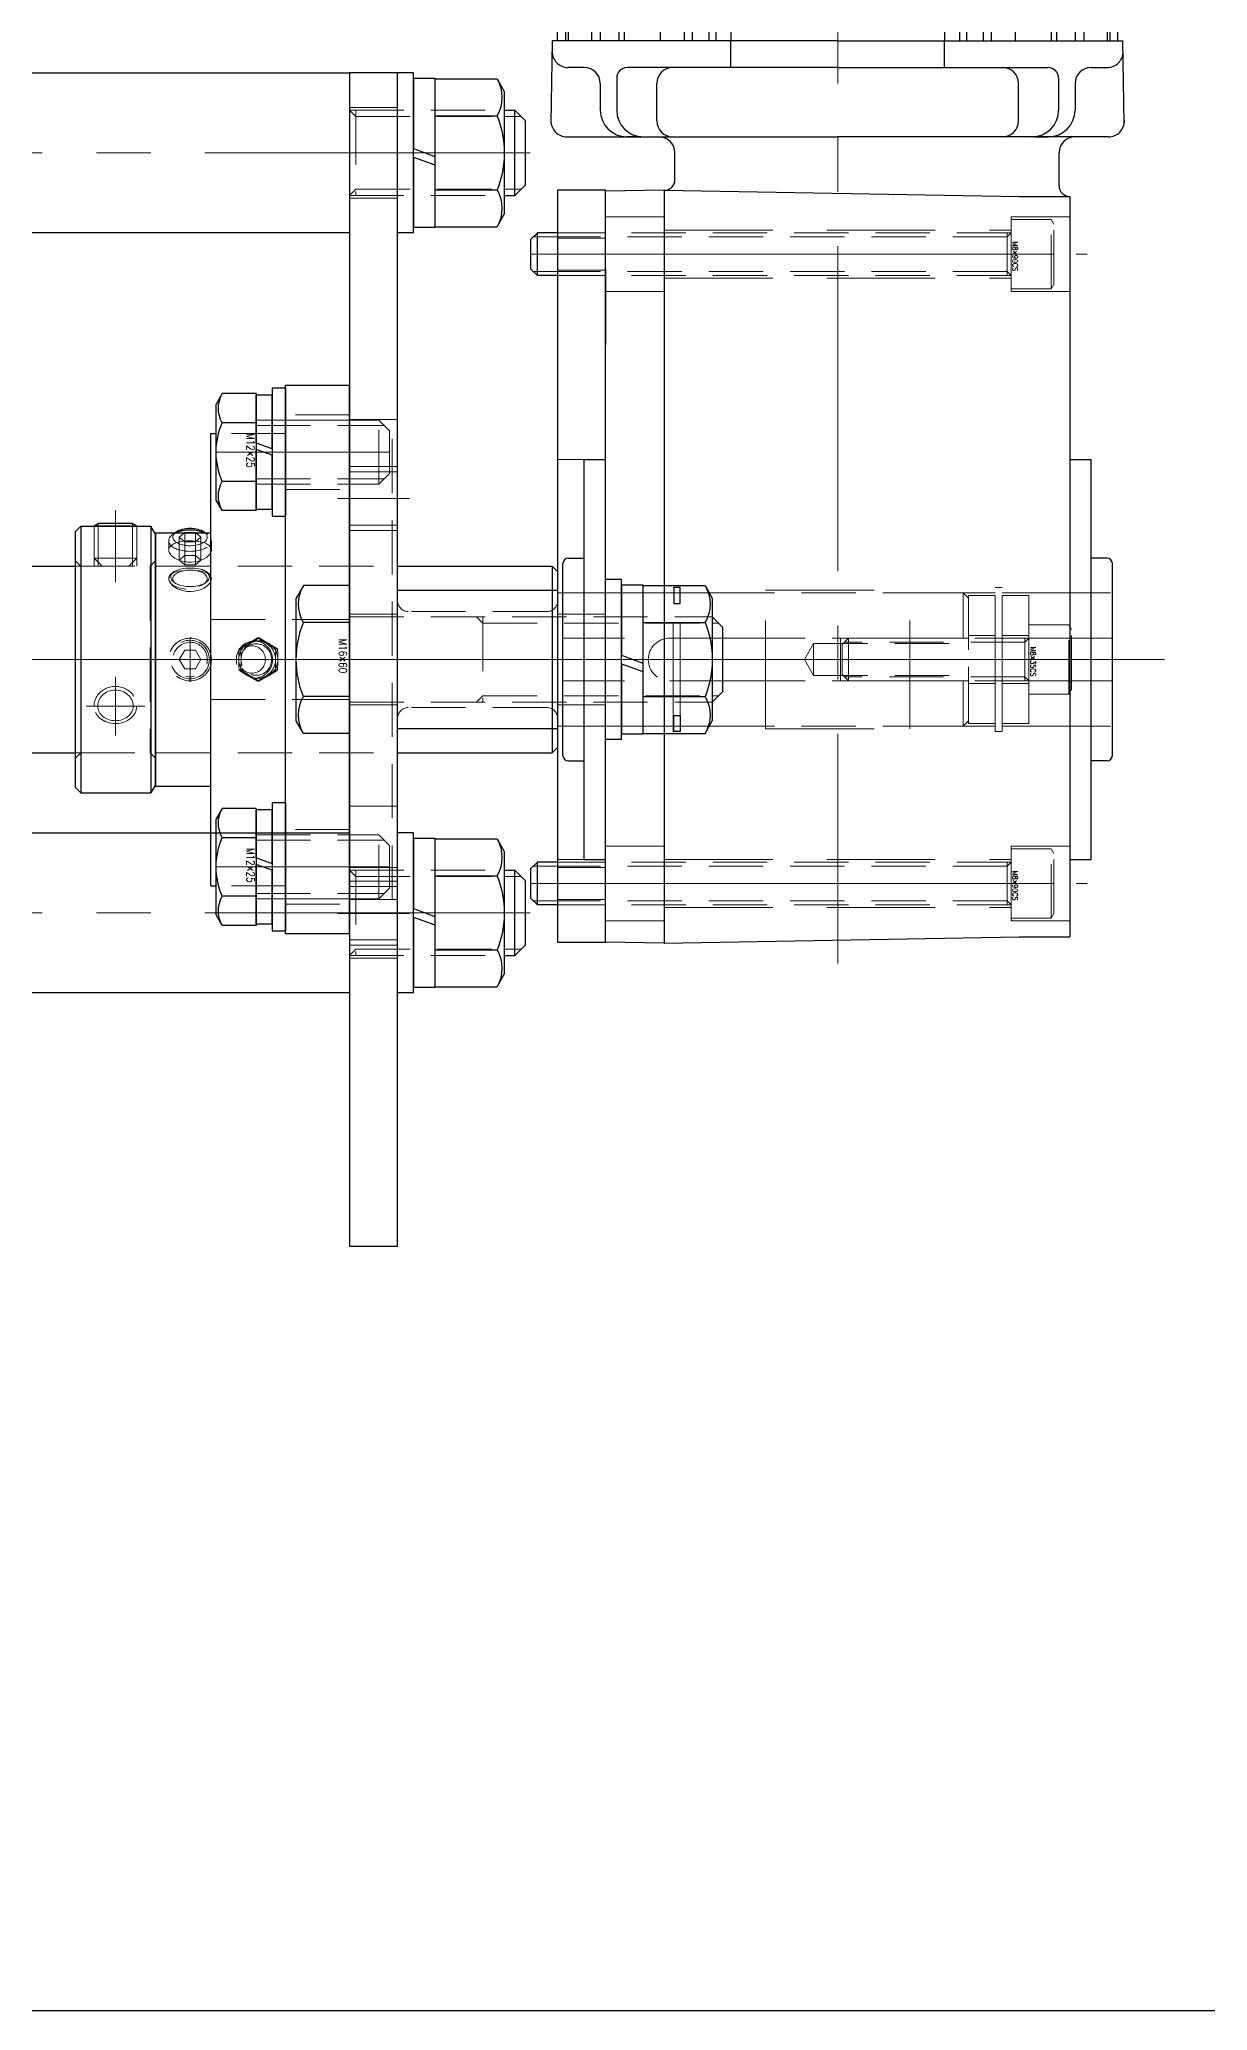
# Model space of a CAD drawing. Header units: millimetres. Extents: x 0 to 49006, y -7876 to 6995.
# Drawn here: x 13804.6 to 14023.6, y 4884.8 to 5254.4 of the extents above; entities that cross this region are included whole.
import ezdxf

# ---------------------------------------------------------------- set-up
doc = ezdxf.new("R2010")
doc.units = ezdxf.units.MM
doc.header["$LTSCALE"] = 3.2
for name, pattern in [('CENTER2', [28.575, 19.05, -3.175, 3.175, -3.175]), ('HIDDEN', [9.525, 6.35, -3.175]), ('HIDDEN2', [4.7625, 3.175, -1.5875])]:
    doc.linetypes.add(name, pattern=pattern)
for name, color, linetype, lineweight in [('01_外形線', 7, 'Continuous', 25), ('02_細線', 5, 'Continuous', 13), ('03_かくれ線', 6, 'HIDDEN2', 13), ('04_HIDDEN', 2, 'HIDDEN', 13), ('04_中心線', 1, 'CENTER2', 9), ('05_CENTER', 4, 'CENTER2', 13)]:
    doc.layers.add(name, color=color, linetype=linetype, lineweight=lineweight)
doc.layers.add('10_DRAFT', color=8, linetype='Continuous', lineweight=0, plot=False)
doc.styles.add('寸法用', font='simplex.shx', dxfattribs={"width": 0.8, "bigfont": '@extfont2.shx'})

# ---------------------------------------------------------------- blocks, each defined once
blk = doc.blocks.new('RTWS25b_1_1')
at = {"color": 0}
for points in [[(0, 13.5), (-1.2, 13.5), (-1.2, 10.5), (0, 10.5)], [(0, -13.5), (-1.2, -13.5), (-1.2, -10.5), (0, -10.5)]]:
    blk.add_lwpolyline(points, close=True, dxfattribs=at)
at = {"layer": '10_DRAFT'}
blk.add_line((0, 0), (-1.2, 0), dxfattribs=at)
blk = doc.blocks.new('GM-SHYF-RH 0.2kW、1／30、200V、60Hzb_1_1')
at = {"color": 0}
for p, q in [((-200, 105.5), (-229.5, 105.5)), ((-200, 105.5), (-200, 51.5)), ((-116, 104), (-200, 104)), ((-100.49, 105.22), (-116, 104.95)), ((-116, 51.5), (-116, 105)), ((-241.32, 101.77), (-248.89, 96.47)), ((-213, 101.82), (-211, 100.64)), ((-211, 100.64), (-213, 98.99)), ((-209, 101.82), (-211, 100.64)), ((-211, 100.64), (-209, 98.99)), ((-200, 102.5), (-116, 102.5)), ((-200, 102), (-116, 102)), ((-111, 99), (-111, 102.03)), ((-98, 102.26), (-98, 85)), ((-98, 102.26), (-98, 51.5)), ((-19, 102), (-19, 99)), ((18, 103), (-18, 103)), ((19, 102), (19, 99)), ((-200, 97.63), (-116, 97.63)), ((37.5, 99), (-37.5, 99)), ((-37.5, 95), (-37.5, 99)), ((37.5, 95), (37.5, 99)), ((-250, 94.34), (-250, 51.5)), ((-200, 96), (-116, 96)), ((-200, 92.54), (-116, 92.54)), ((-109, 92.93), (-103, 92.93)), ((-108, 96), (-103, 96)), ((-88.83, 93), (-95, 93)), ((-86.83, 95), (0, 95)), ((-86.83, 85.5), (-86.83, 95)), ((0, 95), (52.02, 95)), ((52.02, 85.5), (52.02, 95)), ((-200.16, 91.54), (-116, 91.54)), ((-111, 51.5), (-111, 90.93)), ((-98, 88.39), (-98, 91)), ((-101, 85.39), (-108, 85.39)), ((-87.99, 19), (-86.83, 85.5)), ((53.18, 19), (52.02, 85.5)), ((-200, 84.8), (-116, 84.8)), ((-200, 80.26), (-116, 80.26)), ((-200, 78.78), (-116, 78.78)), ((-200, 75.68), (-116, 75.68)), ((-200, 74.34), (-116, 74.34)), ((-200, 71.5), (-116, 71.5)), ((-111, 71.5), (-116, 71.5)), ((-250, 8.66), (-250, 51.5)), ((-200, -2.5), (-200, 51.5)), ((-116, 51.5), (-116, -2)), ((-111, 51.5), (-111, 12.07)), ((-98, 0.74), (-98, 51.5)), ((-200, 31.5), (-116, 31.5)), ((-111, 31.5), (-116, 31.5)), ((-200, 28.66), (-116, 28.66)), ((-200, 27.32), (-116, 27.32)), ((-200, 24.22), (-116, 24.22)), ((-200, 22.74), (-116, 22.74)), ((-89.99, 21), (-95, 21)), ((-87.99, 19), (53.19, 19)), ((-87.98, 19), (-87.79, 8)), ((53.19, 19), (53, 8)), ((-200, 18.2), (-116, 18.2)), ((-101, 17.61), (-108, 17.61)), ((-200.16, 11.46), (-116, 11.46)), ((-98, 14.61), (-98, 12)), ((-200, 10.46), (-116, 10.46)), ((-109, 10.07), (-103, 10.07)), ((53, 8), (-87.79, 8)), ((-73.12, 8), (-59.09, 8)), ((-37.5, 4), (-37.5, 8)), ((37.5, 4), (37.5, 8)), ((-241.32, 1.23), (-248.89, 6.53)), ((-211, 2.36), (-213, 4.01)), ((-211, 2.36), (-209, 4.01)), ((-200, 7), (-116, 7)), ((-200, 5.37), (-116, 5.37)), ((-111, 4), (-111, 0.97)), ((-108, 7), (-103, 7)), ((-98, 0.74), (-98, 7)), ((37.5, 4), (-37.5, 4)), ((-19, 1), (-19, 4)), ((19, 1), (19, 4)), ((-213, 1.18), (-211, 2.36)), ((-209, 1.18), (-211, 2.36)), ((-200, 1), (-116, 1)), ((-200, 0.5), (-116, 0.5)), ((18, 0), (-18, 0)), ((-200, -2.5), (-229.5, -2.5)), ((-116, -1), (-200, -1)), ((-100.49, -2.22), (-116, -1.95))]:
    blk.add_line(p, q, dxfattribs=at)
for points in [[(-206.3, 98.83), (-206.39, 99.53), (-206.66, 100.21), (-207.09, 100.83), (-207.68, 101.38), (-208.39, 101.82), (-209.2, 102.16), (-210.08, 102.36), (-211, 102.43), (-211.92, 102.36), (-212.8, 102.16), (-213.61, 101.82), (-214.32, 101.38), (-214.91, 100.83), (-215.34, 100.21), (-215.61, 99.53), (-215.7, 98.83), (-215.61, 98.12), (-215.34, 97.45), (-214.91, 96.83), (-214.32, 96.28), (-213.61, 95.83), (-212.8, 95.5), (-211.92, 95.29), (-211, 95.22), (-210.08, 95.29), (-209.2, 95.5), (-208.39, 95.83), (-207.68, 96.28), (-207.09, 96.83), (-206.66, 97.45), (-206.39, 98.12)], [(-206.3, 4.17), (-206.39, 4.88), (-206.66, 5.55), (-207.09, 6.17), (-207.68, 6.72), (-208.39, 7.17), (-209.2, 7.5), (-210.08, 7.71), (-211, 7.78), (-211.92, 7.71), (-212.8, 7.5), (-213.61, 7.17), (-214.32, 6.72), (-214.91, 6.17), (-215.34, 5.55), (-215.61, 4.88), (-215.7, 4.17), (-215.61, 3.47), (-215.34, 2.79), (-214.91, 2.17), (-214.32, 1.62), (-213.61, 1.18), (-212.8, 0.84), (-211.92, 0.64), (-211, 0.57), (-210.08, 0.64), (-209.2, 0.84), (-208.39, 1.18), (-207.68, 1.62), (-207.09, 2.17), (-206.66, 2.79), (-206.39, 3.47)]]:
    blk.add_lwpolyline(points, close=True, dxfattribs=at)
for centre, radius, start, end in [((-229.5, 84.9), 20.6, 90, 125), ((-114, 102.03), 3, 0, 91), ((-101, 102.26), 3, 0, 91), ((-101, 102.26), 3, 0, 91), ((-18, 102), 1, 90, 180), ((18, 102), 1, 0, 90), ((-247.4, 94.34), 2.6, 125, 180), ((-108, 99), 3, 180, 270), ((-109, 90.93), 2, 90, 180), ((-103, 91), 5, 0, 90), ((-103, 87.93), 5, 0, 90), ((-95, 96), 3, 180, 270), ((-88.83, 95), 2, 270, 0), ((-108, 82.39), 3, 90, 180), ((-101, 82.39), 3, 0, 90), ((-108, 20.61), 3, 180, 270), ((-101, 20.61), 3, 270, 0), ((-95, 18), 3, 90, 180), ((-89.99, 19), 2, 0, 90), ((-103, 15.07), 5, 270, 0), ((-109, 12.07), 2, 180, 270), ((-103, 12), 5, 270, 0), ((-247.4, 8.66), 2.6, 180, 235), ((-108, 4), 3, 90, 180), ((-229.5, 18.1), 20.6, 235, 270), ((-114, 0.97), 3, 269, 0), ((-101, 0.74), 3, 269, 0), ((-101, 0.74), 3, 269, 0), ((-18, 1), 1, 180, 270), ((18, 1), 1, 270, 0)]:
    blk.add_arc(centre, radius, start, end, dxfattribs=at)
at = {"layer": '04_HIDDEN', "color": 0}
for p, q in [((-12.5, 82.35), (-12.5, 103)), ((-4, 103), (-4, 0)), ((4, 103), (4, 0)), ((12.5, 82.35), (12.5, 103)), ((-83, 95), (-83, 84)), ((-69, 95), (-69, 84)), ((35, 95), (35, 84)), ((49, 95), (49, 84)), ((-69, 84), (-83, 84)), ((-80.5, 19), (-80.5, 84)), ((-71.5, 19), (-71.5, 84)), ((-13.5, 81), (-13.5, 82.35)), ((13.5, 82.35), (-13.5, 82.35)), ((13.5, 81), (13.5, 82.35)), ((49, 84), (35, 84)), ((37.5, 19), (37.5, 84)), ((46.5, 19), (46.5, 84)), ((13.5, 81), (-13.5, 81)), ((-12.5, 65), (-12.5, 81)), ((12.5, 65), (12.5, 81)), ((13, 65), (-13, 65)), ((-13, 38), (-13, 65)), ((13, 38), (13, 65)), ((13, 38), (-13, 38)), ((-12.5, 22), (-12.5, 38)), ((12.5, 22), (12.5, 38)), ((-83, 8), (-83, 19)), ((-69, 19), (-83, 19)), ((-69, 8), (-69, 19)), ((-13.5, 20.65), (-13.5, 22)), ((13.5, 22), (-13.5, 22)), ((13.5, 20.65), (-13.5, 20.65)), ((-12.5, 0), (-12.5, 20.65)), ((12.5, 0), (12.5, 20.65)), ((13.5, 20.65), (13.5, 22)), ((35, 8), (35, 19)), ((49, 19), (35, 19)), ((49, 8), (49, 19))]:
    blk.add_line(p, q, dxfattribs=at)
at = {"layer": '05_CENTER', "color": 0}
for p, q in [((0, 0), (0, 103)), ((-76, 4.75), (-76, 98.25)), ((42, 4.75), (42, 98.25)), ((-260.39, 51.5), (56.97, 51.5))]:
    blk.add_line(p, q, dxfattribs=at)
blk = doc.blocks.new('A$C67D316AB_1_1')
at = {"color": 4, "xscale": -1, "rotation": 90}
blk.add_blockref('GM-SHYF-RH 0.2kW、1／30、200V、60Hzb_1_1', (260, 0), dxfattribs=at)
at = {"color": 4, "rotation": 180}
blk.add_blockref('RTWS25b_1_1', (238, 0), dxfattribs=at)

msp = doc.modelspace()

# ---------------------------------------------------------------- linework, layer by layer
for p, q in [((13749.13, 5155.638), (13811.33, 5155.638)), ((13871.73, 5155.638), (13900.73, 5155.638)), ((13900.73, 5155.638), (13900.73, 5120.638)), ((13900.73, 5155.638), (13901.73, 5154.638)), ((13901.73, 5154.638), (13901.73, 5121.638)), ((13749.13, 5120.638), (13811.33, 5120.638)), ((13871.73, 5120.638), (13900.73, 5120.638))]:
    msp.add_line(p, q)
for points in [[(13712.73, 5248.138), (13862.73, 5248.138), (13862.73, 5218.138), (13712.73, 5218.138)], [(13871.73, 5028.138), (13871.73, 5248.138), (13862.73, 5248.138), (13862.73, 5028.138)], [(13901.73, 5085.138), (13910.73, 5085.138), (13910.73, 5226.138), (13901.73, 5226.138)], [(13901.73, 5125.138), (13871.73, 5125.138), (13871.73, 5151.138), (13901.73, 5151.138)]]:
    msp.add_lwpolyline(points, close=True)
for points in [[(13891.73, 5241.138), (13893.73, 5241.138)], [(13893.73, 5241.138), (13895.73, 5239.138)], [(13893.73, 5225.138), (13893.73, 5241.138)], [(13895.73, 5227.138), (13895.73, 5239.138)], [(13893.73, 5225.138), (13895.73, 5227.138)], [(13891.73, 5225.138), (13893.73, 5225.138)], [(13897.93, 5218.138), (13896.73, 5216.938)], [(13896.73, 5211.338), (13896.73, 5216.938)], [(13897.93, 5210.138), (13897.93, 5218.138)], [(13901.73, 5218.138), (13897.93, 5218.138)], [(13897.93, 5210.138), (13896.73, 5211.338)], [(13901.73, 5210.138), (13897.93, 5210.138)], [(13897.93, 5100.138), (13896.73, 5098.938)], [(13896.73, 5093.338), (13896.73, 5098.938)], [(13897.93, 5092.138), (13897.93, 5100.138)], [(13901.73, 5100.138), (13897.93, 5100.138)], [(13897.93, 5092.138), (13896.73, 5093.338)], [(13901.73, 5092.138), (13897.93, 5092.138)]]:
    msp.add_lwpolyline(points)
at = {"transparency": 33554534}
msp.add_lwpolyline([(13712.73, 5105.638), (13862.73, 5105.638), (13862.73, 5075.638), (13712.73, 5075.638)], close=True, dxfattribs=at)
for points in [[(13891.73, 5098.638), (13893.73, 5098.638)], [(13893.73, 5098.638), (13895.73, 5096.638)], [(13893.73, 5082.638), (13893.73, 5098.638)], [(13895.73, 5084.638), (13895.73, 5096.638)], [(13891.73, 5082.638), (13893.73, 5082.638)], [(13893.73, 5082.638), (13895.73, 5084.638)]]:
    msp.add_lwpolyline(points, dxfattribs=at)
at = {"layer": '01_外形線'}
for points in [[(13871.73, 5218.138), (13871.73, 5248.138)], [(13874.73, 5248.138), (13871.73, 5248.138)], [(13874.73, 5218.138), (13874.73, 5248.138)], [(13874.73, 5247.138), (13874.73, 5233.938)], [(13874.73, 5247.138), (13878.73, 5247.138)], [(13878.73, 5247.138), (13878.73, 5232.482)], [(13878.73, 5246.994), (13878.73, 5219.282)], [(13878.73, 5246.994), (13890.37, 5246.994)], [(13890.37, 5246.994), (13891.73, 5244.638)], [(13891.73, 5244.638), (13891.73, 5221.638)], [(13878.73, 5240.066), (13890.37, 5240.066)], [(13874.73, 5233.938), (13878.73, 5232.482)], [(13874.73, 5232.338), (13874.73, 5219.138)], [(13874.73, 5232.338), (13878.73, 5230.882)], [(13878.73, 5230.882), (13878.73, 5219.138)], [(13878.73, 5226.21), (13890.37, 5226.21)], [(13878.73, 5219.138), (13874.73, 5219.138)], [(13878.73, 5219.282), (13890.37, 5219.282)], [(13890.37, 5219.282), (13891.73, 5221.638)], [(13874.73, 5218.138), (13871.73, 5218.138)], [(13850.73, 5189.029), (13848.23, 5189.029)], [(13848.23, 5189.029), (13848.23, 5165.029)], [(13850.73, 5138.138), (13850.73, 5189.529)], [(13862.73, 5189.529), (13850.73, 5189.529)], [(13850.73, 5189.029), (13850.73, 5165.029)], [(13862.73, 5086.747), (13862.73, 5189.529)], [(13838.868, 5187.999), (13837.73, 5186.029)], [(13837.73, 5168.029), (13837.73, 5186.029)], [(13845.23, 5187.999), (13838.868, 5187.999)], [(13845.23, 5187.999), (13845.23, 5166.059)], [(13845.23, 5178.721), (13845.23, 5187.779)], [(13845.23, 5187.779), (13848.23, 5187.779)], [(13848.23, 5177.629), (13848.23, 5187.779)], [(13845.23, 5182.514), (13838.868, 5182.514)], [(13836.73, 5095.738), (13836.73, 5180.538)], [(13836.73, 5180.538), (13837.73, 5180.538)], [(13848.23, 5177.629), (13845.23, 5178.721)], [(13845.23, 5166.279), (13845.23, 5177.521)], [(13848.23, 5176.429), (13845.23, 5177.521)], [(13848.23, 5166.279), (13848.23, 5176.429)], [(13845.23, 5171.544), (13838.868, 5171.544)], [(13838.868, 5166.059), (13837.73, 5168.029)], [(13812.33, 5163.138), (13811.33, 5162.138)], [(13812.33, 5163.138), (13825.464, 5163.138)], [(13812.33, 5163.138), (13812.33, 5113.138)], [(13814.83, 5163.195), (13815.597, 5163.638)], [(13814.83, 5163.195), (13822.83, 5163.195)], [(13814.83, 5163.138), (13814.83, 5163.195)], [(13822.064, 5163.638), (13815.597, 5163.638)], [(13822.064, 5163.638), (13822.83, 5163.195)], [(13822.83, 5163.138), (13822.83, 5163.195)], [(13826.33, 5161.638), (13825.464, 5163.138)], [(13825.464, 5163.138), (13825.464, 5113.138)], [(13845.23, 5166.059), (13838.868, 5166.059)], [(13848.23, 5166.279), (13845.23, 5166.279)], [(13848.23, 5165.029), (13850.73, 5165.029)], [(13811.33, 5114.138), (13811.33, 5162.138)], [(13826.33, 5114.413), (13826.33, 5161.863)], [(13836.73, 5161.863), (13826.33, 5161.863)], [(13826.33, 5161.638), (13826.33, 5114.638)], [(13829.967, 5161.863), (13829.564, 5161.578)], [(13830.191, 5162.021), (13829.967, 5161.863)], [(13835.694, 5161.863), (13835.47, 5162.021)], [(13836.096, 5161.578), (13835.694, 5161.863)], [(13854.091, 5151.994), (13852.73, 5149.638)], [(13862.73, 5151.994), (13854.091, 5151.994)], [(13862.73, 5151.994), (13862.73, 5124.282)], [(13910.73, 5123.138), (13910.73, 5153.138)], [(13913.73, 5153.138), (13910.73, 5153.138)], [(13913.73, 5123.138), (13913.73, 5153.138)], [(13913.73, 5152.138), (13913.73, 5138.938)], [(13913.73, 5152.138), (13917.73, 5152.138)], [(13917.73, 5152.138), (13917.73, 5137.482)], [(13917.73, 5151.994), (13917.73, 5124.282)], [(13917.73, 5151.994), (13929.37, 5151.994)], [(13929.37, 5151.994), (13930.73, 5149.638)], [(13852.73, 5126.638), (13852.73, 5149.638)], [(13930.73, 5149.638), (13930.73, 5126.638)], [(13862.73, 5145.066), (13854.091, 5145.066)], [(13917.73, 5145.066), (13929.37, 5145.066)], [(13930.73, 5146.138), (13932.73, 5144.138)], [(13932.73, 5132.138), (13932.73, 5144.138)], [(13850.73, 5086.747), (13850.73, 5138.138)], [(13913.73, 5138.938), (13917.73, 5137.482)], [(13913.73, 5137.338), (13913.73, 5124.138)], [(13913.73, 5137.338), (13917.73, 5135.882)], [(13917.73, 5135.882), (13917.73, 5124.138)], [(13862.73, 5131.21), (13854.091, 5131.21)], [(13917.73, 5131.21), (13929.37, 5131.21)], [(13930.73, 5130.138), (13932.73, 5132.138)], [(13854.091, 5124.282), (13852.73, 5126.638)], [(13929.37, 5124.282), (13930.73, 5126.638)], [(13862.73, 5124.282), (13854.091, 5124.282)], [(13913.73, 5123.138), (13910.73, 5123.138)], [(13917.73, 5124.138), (13913.73, 5124.138)], [(13917.73, 5124.282), (13929.37, 5124.282)], [(13812.33, 5113.138), (13811.33, 5114.138)], [(13812.33, 5113.138), (13825.464, 5113.138)], [(13826.33, 5114.638), (13825.464, 5113.138)], [(13826.33, 5114.413), (13836.73, 5114.413)], [(13838.868, 5110.217), (13837.73, 5108.247)], [(13837.73, 5090.247), (13837.73, 5108.247)], [(13845.23, 5110.217), (13838.868, 5110.217)], [(13845.23, 5110.217), (13845.23, 5088.278)], [(13845.23, 5100.939), (13845.23, 5109.997)], [(13845.23, 5109.997), (13848.23, 5109.997)], [(13850.73, 5111.247), (13848.23, 5111.247)], [(13848.23, 5111.247), (13848.23, 5087.247)], [(13848.23, 5099.847), (13848.23, 5109.997)], [(13850.73, 5111.247), (13850.73, 5087.247)], [(13845.23, 5104.732), (13838.868, 5104.732)], [(13848.23, 5099.847), (13845.23, 5100.939)], [(13845.23, 5088.497), (13845.23, 5099.739)], [(13848.23, 5098.647), (13845.23, 5099.739)], [(13848.23, 5088.497), (13848.23, 5098.647)], [(13836.73, 5095.738), (13837.73, 5095.738)], [(13845.23, 5093.762), (13838.868, 5093.762)], [(13838.868, 5088.278), (13837.73, 5090.247)], [(13845.23, 5088.278), (13838.868, 5088.278)], [(13848.23, 5088.497), (13845.23, 5088.497)], [(13848.23, 5087.247), (13850.73, 5087.247)], [(13850.73, 5086.747), (13862.73, 5086.747)]]:
    msp.add_lwpolyline(points, dxfattribs=at)
for points in [[(13890.37, 5246.994, -0.2679491), (13890.37, 5240.066)], [(13890.37, 5240.066, -0.1963667), (13890.37, 5226.21)], [(13890.37, 5226.21, -0.2679491), (13890.37, 5219.282)], [(13838.868, 5182.514, -0.2679491), (13838.868, 5187.999)], [(13838.868, 5171.544, -0.2073316), (13838.868, 5182.514)], [(13838.868, 5166.059, -0.2679491), (13838.868, 5171.544)], [(13854.091, 5145.066, -0.2679491), (13854.091, 5151.994)], [(13929.37, 5151.994, -0.2679491), (13929.37, 5145.066)], [(13854.091, 5131.21, -0.1963667), (13854.091, 5145.066)], [(13929.37, 5145.066, -0.1963667), (13929.37, 5131.21)], [(13854.091, 5124.282, -0.2679491), (13854.091, 5131.21)], [(13929.37, 5131.21, -0.2679491), (13929.37, 5124.282)], [(13838.868, 5104.732, -0.2679491), (13838.868, 5110.217)], [(13838.868, 5093.762, -0.2073316), (13838.868, 5104.732)], [(13838.868, 5088.278, -0.2679491), (13838.868, 5093.762)]]:
    msp.add_lwpolyline(points, format="xyb", dxfattribs=at)
at = {"layer": '01_外形線', "transparency": 33554534}
for points in [[(13871.73, 5075.638), (13871.73, 5105.638)], [(13874.73, 5105.638), (13871.73, 5105.638)], [(13874.73, 5075.638), (13874.73, 5105.638)], [(13874.73, 5104.638), (13874.73, 5091.438)], [(13874.73, 5104.638), (13878.73, 5104.638)], [(13878.73, 5104.638), (13878.73, 5089.982)], [(13878.73, 5104.494), (13878.73, 5076.782)], [(13878.73, 5104.494), (13890.37, 5104.494)], [(13890.37, 5104.494), (13891.73, 5102.138)], [(13891.73, 5102.138), (13891.73, 5079.138)], [(13878.73, 5097.566), (13890.37, 5097.566)], [(13874.73, 5091.438), (13878.73, 5089.982)], [(13874.73, 5089.838), (13874.73, 5076.638)], [(13874.73, 5089.838), (13878.73, 5088.382)], [(13878.73, 5088.382), (13878.73, 5076.638)], [(13878.73, 5083.71), (13890.37, 5083.71)], [(13890.37, 5076.782), (13891.73, 5079.138)], [(13874.73, 5075.638), (13871.73, 5075.638)], [(13878.73, 5076.638), (13874.73, 5076.638)], [(13878.73, 5076.782), (13890.37, 5076.782)]]:
    msp.add_lwpolyline(points, dxfattribs=at)
for points in [[(13890.37, 5104.494, -0.2679491), (13890.37, 5097.566)], [(13890.37, 5097.566, -0.1963667), (13890.37, 5083.71)], [(13890.37, 5083.71, -0.2679491), (13890.37, 5076.782)]]:
    msp.add_lwpolyline(points, format="xyb", dxfattribs=at)
at = {"layer": '01_外形線'}
for centre, major_axis, start_param, end_param in [((13832.83, 5160.423), (-4, 0), 3.945084, 5.479694), ((13832.83, 5161.088), (-3.233, 0), 3.7570724, 5.6677056)]:
    msp.add_ellipse(centre, major_axis=major_axis, ratio=0.5, start_param=start_param, end_param=end_param, dxfattribs=at)
at = {"layer": '02_細線'}
for points in [[(13891.73, 5239.938), (13894.93, 5239.938)], [(13891.73, 5226.338), (13894.93, 5226.338)], [(13901.73, 5217.388), (13897.18, 5217.388)], [(13901.73, 5210.888), (13897.18, 5210.888)], [(13815.597, 5163.138), (13815.597, 5163.638)], [(13822.064, 5163.138), (13822.064, 5163.638)], [(13930.73, 5144.938), (13931.93, 5144.938)], [(13930.73, 5131.338), (13931.93, 5131.338)], [(13901.73, 5099.388), (13897.18, 5099.388)], [(13901.73, 5092.888), (13897.18, 5092.888)]]:
    msp.add_lwpolyline(points, dxfattribs=at)
at = {"layer": '02_細線', "transparency": 33554534}
for points in [[(13891.73, 5097.438), (13894.93, 5097.438)], [(13891.73, 5083.838), (13894.93, 5083.838)]]:
    msp.add_lwpolyline(points, dxfattribs=at)
at = {"layer": '03_かくれ線'}
for p, q in [((13862.73, 5241.638), (13871.73, 5241.638)), ((13862.73, 5224.638), (13871.73, 5224.638)), ((13901.73, 5218.138), (13910.73, 5218.138)), ((13901.73, 5217.138), (13910.73, 5217.138)), ((13901.73, 5211.138), (13910.73, 5211.138)), ((13901.73, 5210.138), (13910.73, 5210.138)), ((13862.73, 5183.138), (13871.73, 5183.138)), ((13871.73, 5174.36), (13862.73, 5174.36)), ((13901.73, 5175.638), (13910.73, 5175.638)), ((13871.73, 5173.36), (13862.73, 5173.36)), ((13871.73, 5163.36), (13862.73, 5163.36)), ((13871.73, 5162.36), (13862.73, 5162.36)), ((13811.33, 5155.638), (13871.73, 5155.638)), ((13901.73, 5150.638), (13977.73, 5150.638)), ((13977.73, 5150.638), (13978.73, 5149.638)), ((13977.73, 5150.638), (13977.73, 5142.138)), ((13978.73, 5126.638), (13978.73, 5149.638)), ((13862.73, 5146.638), (13871.73, 5146.638)), ((13899.73, 5147.138), (13873.73, 5147.138)), ((13901.73, 5146.638), (13910.73, 5146.638)), ((13922.73, 5142.138), (13978.73, 5142.138)), ((13947.999, 5138.138), (13949.73, 5141.138)), ((13949.73, 5141.138), (13949.73, 5135.138)), ((13949.73, 5141.138), (13978.73, 5141.138)), ((13954.73, 5142.138), (13978.73, 5142.138)), ((13954.73, 5142.138), (13954.73, 5134.138)), ((13978.73, 5142.638), (13983.73, 5142.638)), ((13985.08, 5142.638), (13990.08, 5142.638)), ((13949.73, 5135.138), (13947.999, 5138.138)), ((13922.73, 5134.138), (13978.73, 5134.138)), ((13949.73, 5135.138), (13978.73, 5135.138)), ((13954.73, 5134.138), (13978.73, 5134.138)), ((13977.73, 5125.638), (13977.73, 5134.138)), ((13978.73, 5133.638), (13983.73, 5133.638)), ((13985.08, 5133.638), (13990.08, 5133.638)), ((13862.73, 5129.638), (13871.73, 5129.638)), ((13899.73, 5129.138), (13873.73, 5129.138)), ((13901.73, 5129.638), (13910.73, 5129.638)), ((13977.73, 5125.638), (13978.73, 5126.638)), ((13901.73, 5125.638), (13977.73, 5125.638)), ((13811.33, 5120.638), (13871.73, 5120.638)), ((13900.73, 5120.638), (13901.73, 5121.638)), ((13862.73, 5110.638), (13871.73, 5110.638)), ((13901.73, 5100.638), (13910.73, 5100.638)), ((13862.73, 5099.138), (13871.73, 5099.138)), ((13871.73, 5096.579), (13862.73, 5096.579)), ((13901.73, 5100.138), (13910.73, 5100.138)), ((13901.73, 5099.138), (13910.73, 5099.138)), ((13871.73, 5095.579), (13862.73, 5095.579)), ((13862.73, 5093.138), (13871.73, 5093.138)), ((13901.73, 5093.138), (13910.73, 5093.138)), ((13901.73, 5092.138), (13910.73, 5092.138)), ((13871.73, 5085.579), (13862.73, 5085.579)), ((13871.73, 5084.579), (13862.73, 5084.579)), ((13862.73, 5082.138), (13871.73, 5082.138))]:
    msp.add_line(p, q, dxfattribs=at)
for points in [[(13863.93, 5239.938), (13862.73, 5241.138)], [(13862.73, 5241.138), (13891.73, 5241.138)], [(13863.93, 5241.138), (13863.93, 5225.138)], [(13863.93, 5239.938), (13891.73, 5239.938)], [(13863.93, 5226.338), (13862.73, 5225.138)], [(13863.93, 5226.338), (13891.73, 5226.338)], [(13862.73, 5225.138), (13891.73, 5225.138)], [(13986.73, 5207.638), (13986.73, 5220.638)], [(13986.73, 5220.638), (13994.23, 5220.638)], [(13994.23, 5207.638), (13994.23, 5220.638)], [(13994.23, 5220.638), (13994.73, 5219.772)], [(13994.73, 5208.504), (13994.73, 5219.772)], [(13986.73, 5218.138), (13901.73, 5218.138)], [(13985.98, 5217.388), (13901.73, 5217.388)], [(13985.98, 5210.138), (13985.98, 5218.138)], [(13985.98, 5217.388), (13986.73, 5218.138)], [(13985.98, 5210.888), (13901.73, 5210.888)], [(13986.73, 5210.138), (13901.73, 5210.138)], [(13985.98, 5210.888), (13986.73, 5210.138)], [(13986.73, 5207.638), (13994.23, 5207.638)], [(13994.23, 5207.638), (13994.73, 5208.504)], [(13845.23, 5183.029), (13868.23, 5183.029)], [(13845.23, 5182.029), (13869.23, 5182.029)], [(13862.73, 5184.029), (13850.73, 5184.029)], [(13862.73, 5183.032), (13850.73, 5183.032)], [(13870.73, 5183.138), (13862.73, 5183.138)], [(13868.23, 5183.029), (13870.23, 5181.029)], [(13868.23, 5171.029), (13868.23, 5183.029)], [(13870.73, 5093.138), (13870.73, 5183.138)], [(13850.73, 5180.538), (13837.73, 5180.538)], [(13870.23, 5173.029), (13870.23, 5181.029)], [(13845.23, 5172.029), (13869.23, 5172.029)], [(13845.23, 5171.029), (13868.23, 5171.029)], [(13868.23, 5171.029), (13870.23, 5173.029)], [(13850.73, 5170.029), (13862.73, 5170.029)], [(13814.83, 5163.138), (13814.83, 5155.638)], [(13815.597, 5155.638), (13815.597, 5163.138)], [(13822.064, 5155.638), (13822.064, 5163.138)], [(13822.83, 5155.638), (13822.83, 5163.138)], [(13828.83, 5160.423), (13828.83, 5158.683)], [(13832.83, 5160.39), (13832.164, 5160.371), (13831.517, 5160.311), (13830.908, 5160.212), (13830.352, 5160.074), (13829.862, 5159.893), (13829.455, 5159.673), (13829.142, 5159.413), (13828.933, 5159.12), (13828.838, 5158.801), (13828.83, 5158.685)], [(13830.81, 5161.088), (13831.82, 5161.963)], [(13830.81, 5156.758), (13830.81, 5161.088)], [(13831.82, 5160.213), (13830.81, 5161.088)], [(13833.841, 5161.963), (13831.82, 5161.963)], [(13831.82, 5155.883), (13831.82, 5161.963)], [(13833.841, 5160.213), (13831.82, 5160.213)], [(13836.83, 5158.684), (13836.782, 5158.987), (13836.625, 5159.288), (13836.362, 5159.558), (13836.003, 5159.794), (13835.551, 5159.993), (13835.022, 5160.152), (13834.427, 5160.271), (13833.785, 5160.349), (13833.311, 5160.38), (13832.83, 5160.39)], [(13833.841, 5161.963), (13834.851, 5161.088)], [(13833.841, 5155.883), (13833.841, 5161.963)], [(13834.851, 5161.088), (13833.841, 5160.213)], [(13834.851, 5156.758), (13834.851, 5161.088)], [(13836.83, 5158.684), (13836.83, 5160.423)], [(13812.33, 5155.638), (13811.33, 5156.638)], [(13812.33, 5155.638), (13812.33, 5120.638)], [(13812.33, 5155.638), (13825.33, 5155.638)], [(13814.83, 5157.138), (13822.83, 5157.138)], [(13816.33, 5155.638), (13814.83, 5157.138)], [(13821.33, 5155.638), (13822.83, 5157.138)], [(13825.33, 5155.638), (13826.33, 5156.638)], [(13825.33, 5155.638), (13825.33, 5120.638)], [(13826.33, 5155.638), (13836.73, 5155.638)], [(13828.83, 5158.685), (13828.854, 5158.463), (13828.982, 5158.119), (13829.215, 5157.776), (13829.549, 5157.445), (13829.974, 5157.141), (13830.485, 5156.872), (13831.063, 5156.654), (13831.693, 5156.497), (13832.355, 5156.409), (13833.024, 5156.394), (13833.687, 5156.45), (13834.322, 5156.576), (13834.915, 5156.764), (13835.454, 5157.008), (13835.921, 5157.296), (13836.304, 5157.621), (13836.589, 5157.966), (13836.765, 5158.316), (13836.83, 5158.661), (13836.83, 5158.684)], [(13830.81, 5156.758), (13831.82, 5157.633)], [(13831.82, 5155.883), (13830.81, 5156.758)], [(13831.82, 5157.633), (13833.841, 5157.633)], [(13833.841, 5155.883), (13831.82, 5155.883)], [(13833.841, 5157.633), (13834.851, 5156.758)], [(13834.851, 5156.758), (13833.841, 5155.883)], [(13828.83, 5153.293), (13828.886, 5153.613), (13829.049, 5153.904), (13829.316, 5154.158), (13829.678, 5154.374), (13830.133, 5154.553), (13830.664, 5154.692), (13831.265, 5154.795), (13831.911, 5154.86), (13832.574, 5154.89), (13833.245, 5154.886), (13833.89, 5154.849), (13834.506, 5154.78), (13835.08, 5154.674), (13835.593, 5154.531), (13836.039, 5154.345), (13836.396, 5154.119), (13836.65, 5153.851), (13836.745, 5153.689)], [(13836.735, 5152.841), (13836.564, 5152.525), (13836.28, 5152.179), (13835.897, 5151.846), (13835.431, 5151.544), (13834.881, 5151.282), (13834.271, 5151.079), (13833.622, 5150.948), (13832.949, 5150.894), (13832.289, 5150.918), (13831.645, 5151.018), (13831.036, 5151.187), (13830.477, 5151.415), (13829.971, 5151.7), (13829.545, 5152.023), (13829.207, 5152.376), (13828.972, 5152.739), (13828.866, 5153.021), (13828.83, 5153.293)], [(13829.878, 5154.67), (13829.564, 5154.448)], [(13829.878, 5152.582), (13830.191, 5152.36)], [(13835.47, 5152.36), (13835.783, 5152.582)], [(13836.096, 5154.448), (13835.783, 5154.67)], [(13836.83, 5153.293), (13836.81, 5153.087), (13836.749, 5152.875), (13836.735, 5152.841)], [(13836.745, 5153.689), (13836.796, 5153.547), (13836.83, 5153.293)], [(13836.73, 5145.638), (13852.73, 5145.638)], [(13852.73, 5145.638), (13862.73, 5145.638)], [(13862.73, 5146.138), (13930.73, 5146.138)], [(13887.73, 5144.938), (13886.53, 5146.138)], [(13887.73, 5146.138), (13887.73, 5130.138)], [(13887.73, 5144.938), (13930.73, 5144.938)], [(13930.73, 5130.138), (13930.73, 5146.138)], [(13990.08, 5131.638), (13990.08, 5144.638)], [(13990.08, 5144.638), (13997.58, 5144.638)], [(13997.58, 5131.638), (13997.58, 5144.638)], [(13997.58, 5144.638), (13998.08, 5143.772)], [(13842.263, 5140.313), (13843.683, 5141.169)], [(13844.107, 5141.169), (13842.329, 5140.159)], [(13843.683, 5141.169), (13844.338, 5141.548)], [(13845.776, 5142.179), (13844.107, 5141.169)], [(13844.338, 5141.548), (13845.461, 5142.179)], [(13845.461, 5142.179), (13847.13, 5141.169)], [(13845.776, 5142.179), (13845.461, 5142.179)], [(13847.554, 5141.169), (13845.776, 5142.179)], [(13847.13, 5141.169), (13848.908, 5140.159)], [(13849.223, 5140.159), (13847.554, 5141.169)], [(13956.28, 5142.138), (13955.08, 5140.938)], [(13955.08, 5135.338), (13955.08, 5140.938)], [(13989.33, 5141.388), (13955.53, 5141.388)], [(13956.28, 5134.138), (13956.28, 5142.138)], [(13990.08, 5142.138), (13956.28, 5142.138)], [(13989.33, 5134.138), (13989.33, 5142.138)], [(13989.33, 5141.388), (13990.08, 5142.138)], [(13998.08, 5132.504), (13998.08, 5143.772)], [(13831.82, 5139.888), (13830.81, 5138.138)], [(13830.81, 5138.138), (13831.82, 5136.388)], [(13833.841, 5139.888), (13831.82, 5139.888)], [(13834.851, 5138.138), (13833.841, 5139.888)], [(13833.841, 5136.388), (13834.851, 5138.138)], [(13841.96, 5138.138), (13841.964, 5138.666)], [(13842.004, 5136.327), (13841.992, 5136.609), (13841.975, 5137.107), (13841.964, 5137.621), (13841.96, 5138.138)], [(13841.964, 5138.666), (13841.965, 5138.753), (13841.976, 5139.222), (13842.004, 5139.952)], [(13842.004, 5139.952), (13842.014, 5140.159)], [(13842.014, 5140.159), (13842.263, 5140.313)], [(13842.329, 5140.159), (13842.014, 5140.159)], [(13842.329, 5140.159), (13842.352, 5139.667), (13842.369, 5139.169), (13842.38, 5138.655), (13842.384, 5138.138)], [(13842.384, 5138.138), (13842.383, 5137.994), (13842.378, 5137.523), (13842.367, 5137.054), (13842.329, 5136.117)], [(13848.908, 5140.159), (13848.886, 5139.667), (13848.868, 5139.169), (13848.857, 5138.655), (13848.854, 5138.138)], [(13848.854, 5138.138), (13848.854, 5137.994), (13848.859, 5137.523), (13848.87, 5137.054), (13848.908, 5136.117)], [(13849.223, 5140.159), (13848.908, 5140.159)], [(13849.277, 5138.138), (13849.277, 5138.282), (13849.272, 5138.753), (13849.261, 5139.222), (13849.223, 5140.159)], [(13849.223, 5136.117), (13849.245, 5136.609), (13849.262, 5137.107), (13849.273, 5137.621), (13849.277, 5138.138)], [(13833.841, 5136.388), (13831.82, 5136.388)], [(13842.014, 5136.117), (13842.004, 5136.327)], [(13842.329, 5136.117), (13842.014, 5136.117)], [(13842.259, 5135.966), (13842.014, 5136.117)], [(13843.683, 5135.107), (13842.259, 5135.966)], [(13842.329, 5136.117), (13844.107, 5135.107)], [(13844.34, 5134.727), (13843.683, 5135.107)], [(13844.107, 5135.107), (13845.776, 5134.097)], [(13845.461, 5134.097), (13844.34, 5134.727)], [(13847.13, 5135.107), (13845.461, 5134.097)], [(13845.776, 5134.097), (13845.461, 5134.097)], [(13845.776, 5134.097), (13847.554, 5135.107)], [(13848.908, 5136.117), (13847.13, 5135.107)], [(13847.554, 5135.107), (13849.223, 5136.117)], [(13849.223, 5136.117), (13848.908, 5136.117)], [(13956.28, 5134.138), (13955.08, 5135.338)], [(13989.33, 5134.888), (13955.53, 5134.888)], [(13990.08, 5134.138), (13956.28, 5134.138)], [(13989.33, 5134.888), (13990.08, 5134.138)], [(13836.73, 5130.638), (13852.73, 5130.638)], [(13852.73, 5130.638), (13862.73, 5130.638)], [(13862.73, 5130.138), (13930.73, 5130.138)], [(13887.73, 5131.338), (13886.53, 5130.138)], [(13887.73, 5131.338), (13930.73, 5131.338)], [(13990.08, 5131.638), (13997.58, 5131.638)], [(13997.58, 5131.638), (13998.08, 5132.504)], [(13812.33, 5120.638), (13811.33, 5119.638)], [(13812.33, 5120.638), (13825.33, 5120.638)], [(13825.33, 5120.638), (13826.33, 5119.638)], [(13826.33, 5120.638), (13836.73, 5120.638)], [(13845.23, 5105.247), (13868.23, 5105.247)], [(13845.23, 5104.247), (13869.23, 5104.247)], [(13862.73, 5106.247), (13850.73, 5106.247)], [(13868.23, 5105.247), (13870.23, 5103.247)], [(13868.23, 5093.247), (13868.23, 5105.247)], [(13870.23, 5095.247), (13870.23, 5103.247)], [(13986.73, 5089.638), (13986.73, 5102.638)], [(13986.73, 5102.638), (13994.23, 5102.638)], [(13994.23, 5089.638), (13994.23, 5102.638)], [(13994.23, 5102.638), (13994.73, 5101.772)], [(13994.73, 5090.504), (13994.73, 5101.772)], [(13986.73, 5100.138), (13901.73, 5100.138)], [(13985.98, 5099.388), (13901.73, 5099.388)], [(13985.98, 5092.138), (13985.98, 5100.138)], [(13985.98, 5099.388), (13986.73, 5100.138)], [(13850.73, 5095.738), (13837.73, 5095.738)], [(13845.23, 5094.247), (13869.23, 5094.247)], [(13845.23, 5093.247), (13868.23, 5093.247)], [(13862.73, 5093.245), (13850.73, 5093.245)], [(13862.73, 5093.138), (13870.73, 5093.138)], [(13868.23, 5093.247), (13870.23, 5095.247)], [(13985.98, 5092.888), (13901.73, 5092.888)], [(13985.98, 5092.888), (13986.73, 5092.138)], [(13850.73, 5092.247), (13862.73, 5092.247)], [(13986.73, 5092.138), (13901.73, 5092.138)], [(13986.73, 5089.638), (13994.23, 5089.638)], [(13994.23, 5089.638), (13994.73, 5090.504)]]:
    msp.add_lwpolyline(points, dxfattribs=at)
for points in [[(13978.73, 5126.138), (13983.73, 5126.138), (13983.73, 5150.138), (13978.73, 5150.138)], [(13985.08, 5126.138), (13990.08, 5126.138), (13990.08, 5150.138), (13985.08, 5150.138)]]:
    msp.add_lwpolyline(points, close=True, dxfattribs=at)
for points in [[(13836.73, 5139.027, 8.8881944), (13836.73, 5137.249)], [(13835.953, 5137.301, 3.7320508), (13833.667, 5135.015)], [(13836.73, 5137.249, 0.1125088), (13836.73, 5139.027)]]:
    msp.add_lwpolyline(points, format="xyb", dxfattribs=at)
at = {"layer": '03_かくれ線', "transparency": 33554534}
for points in [[(13863.93, 5097.438), (13862.73, 5098.638)], [(13862.73, 5098.638), (13891.73, 5098.638)], [(13863.93, 5098.638), (13863.93, 5082.638)], [(13863.93, 5097.438), (13891.73, 5097.438)], [(13863.93, 5083.838), (13862.73, 5082.638)], [(13862.73, 5082.638), (13891.73, 5082.638)], [(13863.93, 5083.838), (13891.73, 5083.838)]]:
    msp.add_lwpolyline(points, dxfattribs=at)
at = {"layer": '03_かくれ線'}
msp.add_circle((13832.83, 5138.138), 3.616, dxfattribs=at)
for centre, radius, start, end in [((13873.73, 5149.138), 2, 180, 270), ((13899.73, 5149.138), 2, 270, 0), ((13922.73, 5138.138), 4, 90, 270), ((13873.73, 5127.138), 2, 90, 180), ((13899.73, 5127.138), 2, 0, 90)]:
    msp.add_arc(centre, radius, start, end, dxfattribs=at)
for centre, major_axis, ratio, start_param, end_param in [((13832.83, 5160.423), (-4, 0), 0.5, 5.479694, 10.2282693), ((13832.83, 5161.088), (-3.233, 0), 0.5, 5.6677056, 10.0402577), ((13845.407, 5138.138), (0, -3.5), 0.9848078, 3.6651914, 4.712389), ((13845.407, 5138.138), (0, -3.5), 0.9848078, 3.2929318, 3.6651914), ((13845.407, 5138.138), (0, -3.5), 0.9848078, 2.6179939, 3.2929318), ((13845.407, 5138.138), (0, -3.5), 0.9848078, 1.5707963, 2.6179939), ((13845.407, 5138.138), (0, -3.5), 0.9848078, 4.712389, 5.7595865), ((13845.407, 5138.138), (0, -3.5), 0.9848078, 0.5235988, 1.5707963), ((13845.407, 5138.138), (0, -3.5), 0.9848078, 5.7595865, 6.1318461), ((13845.407, 5138.138), (0, -3.5), 0.9848078, 6.1318461, 6.8067841)]:
    msp.add_ellipse(centre, major_axis=major_axis, ratio=ratio, start_param=start_param, end_param=end_param, dxfattribs=at)
for centre, major_axis, ratio in [((13832.83, 5153.293), (-4, 0), 0.5), ((13832.83, 5153.626), (3.616, 0), 0.5), ((13832.83, 5153.293), (-3.233, 0), 0.5), ((13844.893, 5138.138), (0, 3.46), 0.9848078), ((13845.197, 5138.138), (0, 2.96), 0.9848078), ((13845.83, 5138.138), (0, 3.5), 0.9848078), ((13844.424, 5138.138), (0, 2.56), 0.9848078)]:
    msp.add_ellipse(centre, major_axis=major_axis, ratio=ratio, dxfattribs=at)
at = {"layer": '03_かくれ線', "extrusion": (0, 0, -1)}
for major_axis, ratio, start_param, end_param in [((-4, 0), 0.9239348, 0, 3.1415927), ((3.323, 0), 0.91394, 3.1415927, 6.2831853), ((-4, 0), 0.808116, 3.1415927, 6.2831853), ((-3.323, 0), 0.8181108, 3.1415927, 6.2831853)]:
    msp.add_ellipse((13818.83, 5129.388), major_axis=major_axis, ratio=ratio, start_param=start_param, end_param=end_param, dxfattribs=at)
at = {"layer": '04_中心線'}
for p, q in [((13652.73, 5233.138), (13900.73, 5233.138)), ((13860.48, 5233.138), (13873.98, 5233.138)), ((13897.23, 5214.138), (13915.23, 5214.138)), ((13873.98, 5168.36), (13860.48, 5168.36)), ((12775.847, 5138.138), (13988.73, 5138.138)), ((13751.35, 5138.138), (14043.783, 5138.138)), ((13860.48, 5138.138), (13873.98, 5138.138)), ((13906.73, 5138.138), (13866.73, 5138.138)), ((13897.23, 5138.138), (13915.23, 5138.138)), ((13976.23, 5138.138), (13986.23, 5138.138)), ((13982.58, 5138.138), (13992.58, 5138.138)), ((13897.23, 5096.138), (13915.23, 5096.138)), ((13860.48, 5090.638), (13873.98, 5090.638)), ((13873.98, 5090.549), (13860.48, 5090.549))]:
    msp.add_line(p, q, dxfattribs=at)
at = {"layer": '04_中心線', "transparency": 33554534}
msp.add_line((13652.73, 5090.638), (13900.73, 5090.638), dxfattribs=at)
at = {"layer": '04_中心線'}
for points in [[(13874.73, 5233.138), (13871.73, 5233.138)], [(13878.73, 5233.138), (13874.73, 5233.138)], [(13891.73, 5233.138), (13878.73, 5233.138)], [(13994.73, 5214.138), (13896.73, 5214.138)], [(13837.73, 5177.029), (13870.23, 5177.029)], [(13848.23, 5177.029), (13850.73, 5177.029)], [(13850.13, 5177.029), (13863.33, 5177.029)], [(13818.83, 5166.138), (13818.83, 5152.638)], [(13832.83, 5142.338), (13832.83, 5133.938)], [(13829.33, 5138.138), (13808.33, 5138.138)], [(13872.95, 5138.138), (13824.11, 5138.138)], [(13852.73, 5138.138), (13932.73, 5138.138)], [(13913.73, 5138.138), (13910.73, 5138.138)], [(13917.73, 5138.138), (13913.73, 5138.138)], [(13930.73, 5138.138), (13917.73, 5138.138)], [(13998.08, 5138.138), (13955.08, 5138.138)], [(13818.83, 5134.888), (13818.83, 5123.888)], [(13824.33, 5129.388), (13813.33, 5129.388)], [(13837.73, 5099.247), (13870.23, 5099.247)], [(13848.23, 5099.247), (13850.73, 5099.247)], [(13850.13, 5099.247), (13863.33, 5099.247)], [(13994.73, 5096.138), (13896.73, 5096.138)]]:
    msp.add_lwpolyline(points, dxfattribs=at)
at = {"layer": '04_中心線', "transparency": 33554534}
for points in [[(13874.73, 5090.638), (13871.73, 5090.638)], [(13878.73, 5090.638), (13874.73, 5090.638)], [(13891.73, 5090.638), (13878.73, 5090.638)]]:
    msp.add_lwpolyline(points, dxfattribs=at)
at = {"layer": '05_CENTER'}
msp.add_line((13862.73, 5138.138), (13871.73, 5138.138), dxfattribs=at)
at = {"layer": 'Defpoints', "transparency": 33554508}
msp.add_lwpolyline([(12356.901, 4884.827), (14454.502, 4884.827), (14454.502, 6166.198), (12356.901, 6166.198)], close=True, dxfattribs=at)

# ---------------------------------------------------------------- block references
at = {"xscale": -1}
msp.add_blockref('A$C67D316AB_1_1', (14162.73, 5138.138), dxfattribs=at)

# ---------------------------------------------------------------- texts
at = {"layer": '03_かくれ線', "style": '寸法用', "width": 0.8}
for s, height, p in [('M8×90CS', 1, (13987.006, 5216.54)), ('M12×25', 1.5, (13843.43, 5180.594)), ('M16×60', 1.5, (13860.73, 5142.051)), ('M8×35CS', 1, (13990.356, 5140.54)), ('M12×25', 1.5, (13843.43, 5102.812)), ('M8×90CS', 1, (13987.006, 5098.54))]:
    msp.add_text(s, height=height, rotation=270, dxfattribs=at).set_placement(p)

doc.saveas('drawing.dxf')
